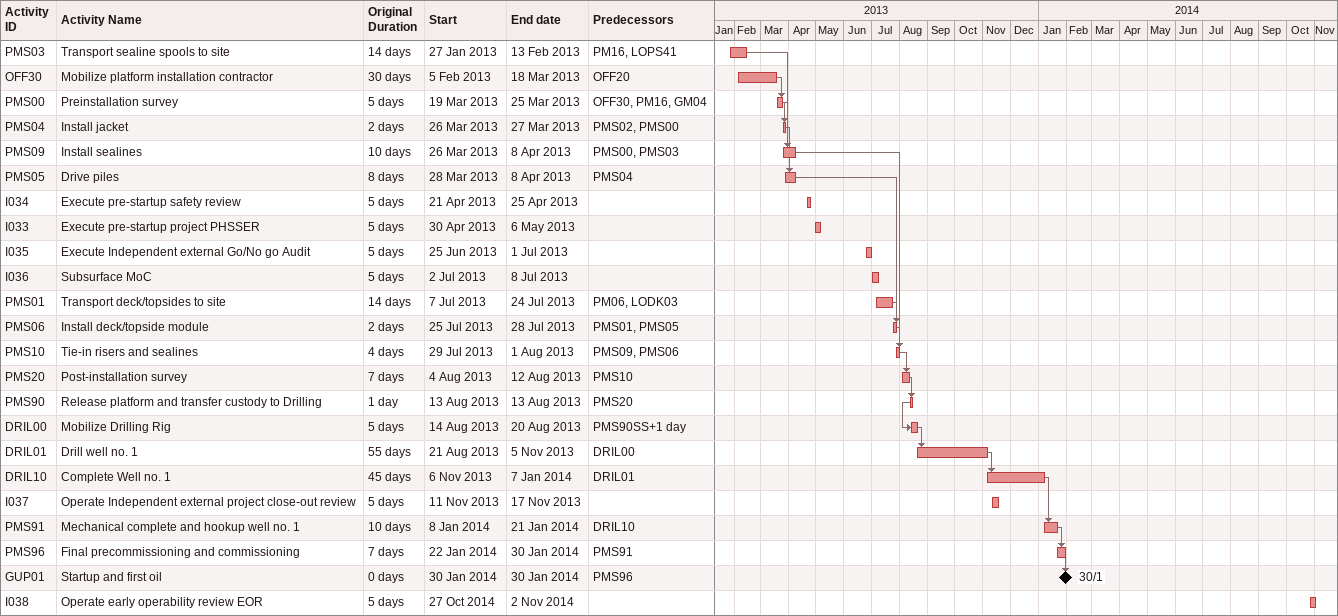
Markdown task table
| ID | Level | Task | Original duration | Start | Finish | Predecessors |
|---|---|---|---|---|---|---|
| PMS03 | 1 | Transport sealine spools to site | 14d | 2013-01-27 | 2013-02-13 | PM16, LOPS41 |
| OFF30 | 1 | Mobilize platform installation contractor | 30d | 2013-02-05 | 2013-03-18 | OFF20 |
| PMS00 | 1 | Preinstallation survey | 5d | 2013-03-19 | 2013-03-25 | OFF30, PM16, GM04 |
| PMS04 | 1 | Install jacket | 2d | 2013-03-26 | 2013-03-27 | PMS02, PMS00 |
| PMS09 | 1 | Install sealines | 10d | 2013-03-26 | 2013-04-08 | PMS00, PMS03 |
| PMS05 | 1 | Drive piles | 8d | 2013-03-28 | 2013-04-08 | PMS04 |
| I034 | 1 | Execute pre-startup safety review | 5d | 2013-04-21 | 2013-04-25 |  |
| I033 | 1 | Execute pre-startup project PHSSER | 5d | 2013-04-30 | 2013-05-06 |  |
| I035 | 1 | Execute Independent external Go/No go Audit | 5d | 2013-06-25 | 2013-07-01 |  |
| I036 | 1 | Subsurface MoC | 5d | 2013-07-02 | 2013-07-08 |  |
| PMS01 | 1 | Transport deck/topsides to site | 14d | 2013-07-07 | 2013-07-24 | PM06, LODK03 |
| PMS06 | 1 | Install deck/topside module | 2d | 2013-07-25 | 2013-07-28 | PMS01, PMS05 |
| PMS10 | 1 | Tie-in risers and sealines | 4d | 2013-07-29 | 2013-08-01 | PMS09, PMS06 |
| PMS20 | 1 | Post-installation survey | 7d | 2013-08-04 | 2013-08-12 | PMS10 |
| PMS90 | 1 | Release platform and transfer custody to Drilling | 1d | 2013-08-13 | 2013-08-13 | PMS20 |
| DRIL00 | 1 | Mobilize Drilling Rig | 5d | 2013-08-14 | 2013-08-20 | PMS90SS+1d |
| DRIL01 | 1 | Drill well no. 1 | 55d | 2013-08-21 | 2013-11-05 | DRIL00 |
| DRIL10 | 1 | Complete Well no. 1 | 45d | 2013-11-06 | 2014-01-07 | DRIL01 |
| I037 | 1 | Operate Independent external project close-out review | 5d | 2013-11-11 | 2013-11-17 |  |
| PMS91 | 1 | Mechanical complete and hookup well no. 1 | 10d | 2014-01-08 | 2014-01-21 | DRIL10 |
| PMS96 | 1 | Final precommissioning and commissioning | 7d | 2014-01-22 | 2014-01-30 | PMS91 |
| GUP01 | 1 | Startup and first oil | 0d | 2014-01-30 | 2014-01-30 | PMS96 |
| I038 | 1 | Operate early operability review EOR | 5d | 2014-10-27 | 2014-11-02 |  |
